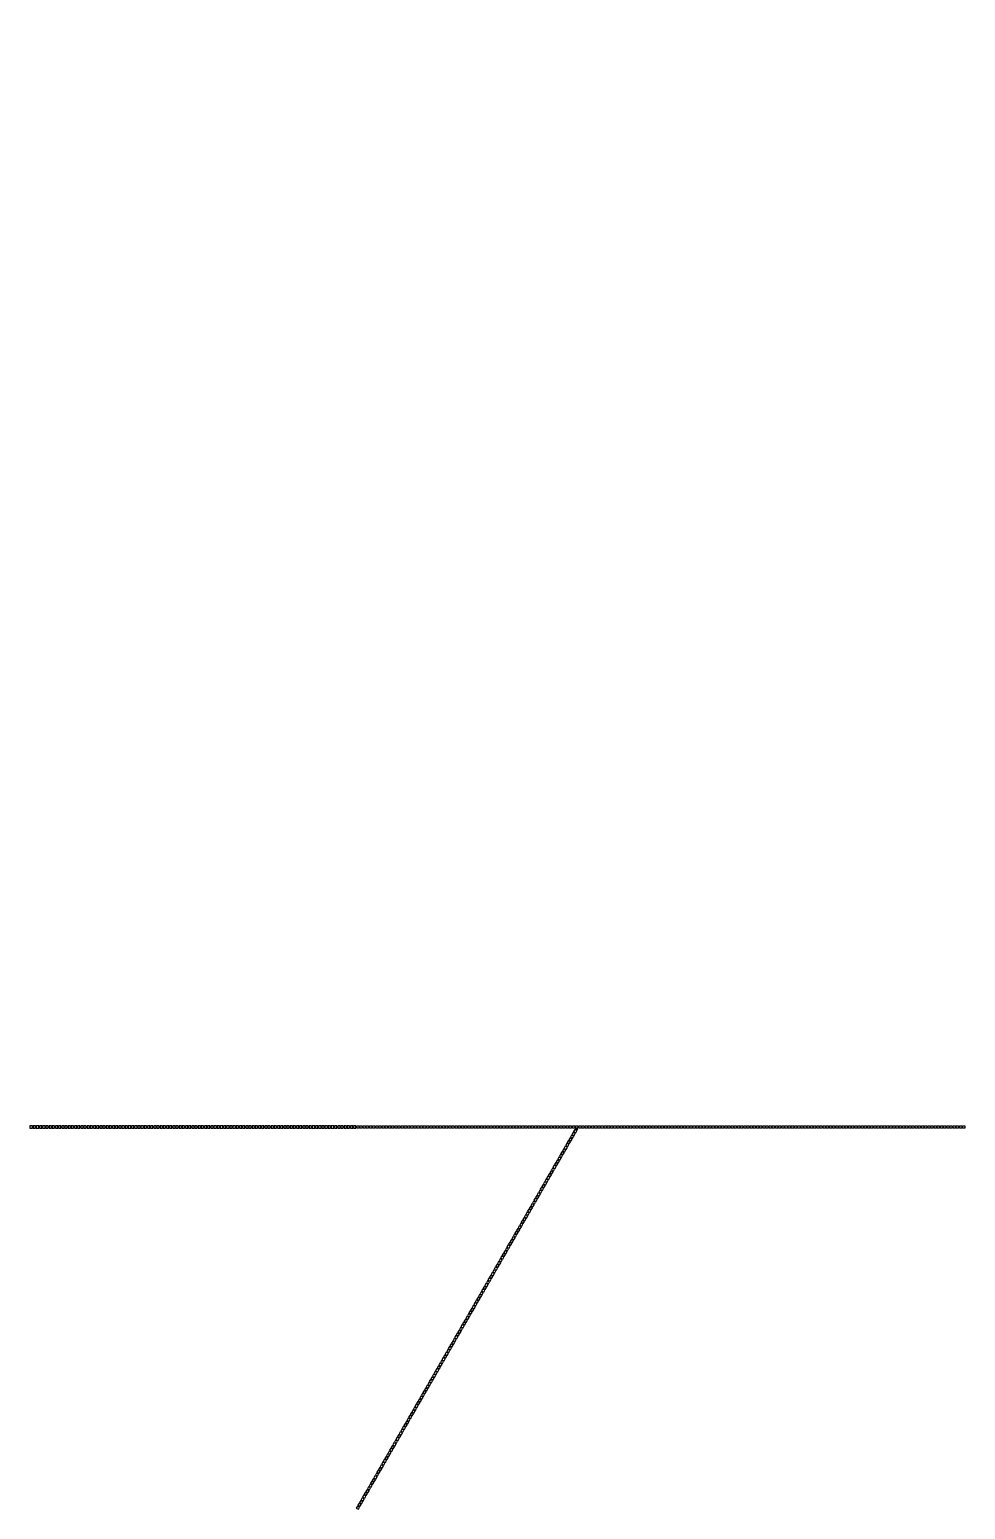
# Model space of a CAD drawing. Header units: inches. Extents: x 0 to 114300, y 0 to 114300.
# Drawn here: x 80176 to 81356, y 39666 to 41532 of the extents above; entities that cross this region are included whole.
import ezdxf

# ---------------------------------------------------------------- set-up
doc = ezdxf.new("R2010")
doc.units = ezdxf.units.IN
doc.header["$MEASUREMENT"] = 0

msp = doc.modelspace()

# ---------------------------------------------------------------- hatches: boundary and pattern name
h = msp.add_hatch()
h.set_pattern_fill('ANSI31', color=256, scale=100)
h.set_pattern_definition([(45, (-3636.992, -6350), (-8.8388348, 8.8388348), [])])
h.paths.add_polyline_path([(114300, 0), (0, 0), (0, 114300), (114300, 114300)])
edge = h.paths.add_edge_path(flags=16)
edge.add_arc((57150, 57150), 50800, 288.35844, 529.79531, ccw=False)
edge.add_line((73150, 8935.5), (41150, 8935.5))
edge.add_arc((57150, 57150), 50800, 190.20469, 251.64156, ccw=False)
edge.add_arc((57150, 57150), 50800, 169.79531, 190.20469, ccw=False)

# ---------------------------------------------------------------- linework, layer by layer
for p, q in [((80864.4, 40145.5), (80867, 40144)), ((80864.4, 40145.5), (80867.8, 40145.5)), ((80867, 40144), (80867.8, 40145.5))]:
    msp.add_line(p, q)
for points in [[(80179.9, 40146.5), (80179.9, 40149.5), (80176.9, 40149.5), (80176.9, 40146.5)], [(80183.9, 40146.5), (80183.9, 40149.5), (80180.9, 40149.5), (80180.9, 40146.5)], [(80187.9, 40146.5), (80187.9, 40149.5), (80184.9, 40149.5), (80184.9, 40146.5)], [(80191.9, 40146.5), (80191.9, 40149.5), (80188.9, 40149.5), (80188.9, 40146.5)], [(80195.9, 40146.5), (80195.9, 40149.5), (80192.9, 40149.5), (80192.9, 40146.5)], [(80199.9, 40146.5), (80199.9, 40149.5), (80196.9, 40149.5), (80196.9, 40146.5)], [(80203.9, 40146.5), (80203.9, 40149.5), (80200.9, 40149.5), (80200.9, 40146.5)], [(80207.9, 40146.5), (80207.9, 40149.5), (80204.9, 40149.5), (80204.9, 40146.5)], [(80211.9, 40146.5), (80211.9, 40149.5), (80208.9, 40149.5), (80208.9, 40146.5)], [(80215.9, 40146.5), (80215.9, 40149.5), (80212.9, 40149.5), (80212.9, 40146.5)], [(80219.9, 40146.5), (80219.9, 40149.5), (80216.9, 40149.5), (80216.9, 40146.5)], [(80223.9, 40146.5), (80223.9, 40149.5), (80220.9, 40149.5), (80220.9, 40146.5)], [(80227.9, 40146.5), (80227.9, 40149.5), (80224.9, 40149.5), (80224.9, 40146.5)], [(80231.9, 40146.5), (80231.9, 40149.5), (80228.9, 40149.5), (80228.9, 40146.5)], [(80235.9, 40146.5), (80235.9, 40149.5), (80232.9, 40149.5), (80232.9, 40146.5)], [(80239.9, 40146.5), (80239.9, 40149.5), (80236.9, 40149.5), (80236.9, 40146.5)], [(80243.9, 40146.5), (80243.9, 40149.5), (80240.9, 40149.5), (80240.9, 40146.5)], [(80247.9, 40146.5), (80247.9, 40149.5), (80244.9, 40149.5), (80244.9, 40146.5)], [(80251.9, 40146.5), (80251.9, 40149.5), (80248.9, 40149.5), (80248.9, 40146.5)], [(80255.9, 40146.5), (80255.9, 40149.5), (80252.9, 40149.5), (80252.9, 40146.5)], [(80259.9, 40146.5), (80259.9, 40149.5), (80256.9, 40149.5), (80256.9, 40146.5)], [(80263.9, 40146.5), (80263.9, 40149.5), (80260.9, 40149.5), (80260.9, 40146.5)], [(80267.9, 40146.5), (80267.9, 40149.5), (80264.9, 40149.5), (80264.9, 40146.5)], [(80271.9, 40146.5), (80271.9, 40149.5), (80268.9, 40149.5), (80268.9, 40146.5)], [(80275.9, 40146.5), (80275.9, 40149.5), (80272.9, 40149.5), (80272.9, 40146.5)], [(80279.9, 40146.5), (80279.9, 40149.5), (80276.9, 40149.5), (80276.9, 40146.5)], [(80283.9, 40146.5), (80283.9, 40149.5), (80280.9, 40149.5), (80280.9, 40146.5)], [(80287.9, 40146.5), (80287.9, 40149.5), (80284.9, 40149.5), (80284.9, 40146.5)], [(80291.9, 40146.5), (80291.9, 40149.5), (80288.9, 40149.5), (80288.9, 40146.5)], [(80295.9, 40146.5), (80295.9, 40149.5), (80292.9, 40149.5), (80292.9, 40146.5)], [(80299.9, 40146.5), (80299.9, 40149.5), (80296.9, 40149.5), (80296.9, 40146.5)], [(80303.9, 40146.5), (80303.9, 40149.5), (80300.9, 40149.5), (80300.9, 40146.5)], [(80307.9, 40146.5), (80307.9, 40149.5), (80304.9, 40149.5), (80304.9, 40146.5)], [(80311.9, 40146.5), (80311.9, 40149.5), (80308.9, 40149.5), (80308.9, 40146.5)], [(80315.9, 40146.5), (80315.9, 40149.5), (80312.9, 40149.5), (80312.9, 40146.5)], [(80319.9, 40146.5), (80319.9, 40149.5), (80316.9, 40149.5), (80316.9, 40146.5)], [(80323.9, 40146.5), (80323.9, 40149.5), (80320.9, 40149.5), (80320.9, 40146.5)], [(80327.9, 40146.5), (80327.9, 40149.5), (80324.9, 40149.5), (80324.9, 40146.5)], [(80331.9, 40146.5), (80331.9, 40149.5), (80328.9, 40149.5), (80328.9, 40146.5)], [(80335.9, 40146.5), (80335.9, 40149.5), (80332.9, 40149.5), (80332.9, 40146.5)], [(80339.9, 40146.5), (80339.9, 40149.5), (80336.9, 40149.5), (80336.9, 40146.5)], [(80343.9, 40146.5), (80343.9, 40149.5), (80340.9, 40149.5), (80340.9, 40146.5)], [(80347.9, 40146.5), (80347.9, 40149.5), (80344.9, 40149.5), (80344.9, 40146.5)], [(80351.9, 40146.5), (80351.9, 40149.5), (80348.9, 40149.5), (80348.9, 40146.5)], [(80355.9, 40146.5), (80355.9, 40149.5), (80352.9, 40149.5), (80352.9, 40146.5)], [(80359.9, 40146.5), (80359.9, 40149.5), (80356.9, 40149.5), (80356.9, 40146.5)], [(80363.9, 40146.5), (80363.9, 40149.5), (80360.9, 40149.5), (80360.9, 40146.5)], [(80367.9, 40146.5), (80367.9, 40149.5), (80364.9, 40149.5), (80364.9, 40146.5)], [(80371.9, 40146.5), (80371.9, 40149.5), (80368.9, 40149.5), (80368.9, 40146.5)], [(80375.9, 40146.5), (80375.9, 40149.5), (80372.9, 40149.5), (80372.9, 40146.5)], [(80379.9, 40146.5), (80379.9, 40149.5), (80376.9, 40149.5), (80376.9, 40146.5)], [(80383.9, 40146.5), (80383.9, 40149.5), (80380.9, 40149.5), (80380.9, 40146.5)], [(80387.9, 40146.5), (80387.9, 40149.5), (80384.9, 40149.5), (80384.9, 40146.5)], [(80391.9, 40146.5), (80391.9, 40149.5), (80388.9, 40149.5), (80388.9, 40146.5)], [(80395.9, 40146.5), (80395.9, 40149.5), (80392.9, 40149.5), (80392.9, 40146.5)], [(80399.9, 40146.5), (80399.9, 40149.5), (80396.9, 40149.5), (80396.9, 40146.5)], [(80403.9, 40146.5), (80403.9, 40149.5), (80400.9, 40149.5), (80400.9, 40146.5)], [(80407.9, 40146.5), (80407.9, 40149.5), (80404.9, 40149.5), (80404.9, 40146.5)], [(80411.9, 40146.5), (80411.9, 40149.5), (80408.9, 40149.5), (80408.9, 40146.5)], [(80415.9, 40146.5), (80415.9, 40149.5), (80412.9, 40149.5), (80412.9, 40146.5)], [(80419.9, 40146.5), (80419.9, 40149.5), (80416.9, 40149.5), (80416.9, 40146.5)], [(80423.9, 40146.5), (80423.9, 40149.5), (80420.9, 40149.5), (80420.9, 40146.5)], [(80427.9, 40146.5), (80427.9, 40149.5), (80424.9, 40149.5), (80424.9, 40146.5)], [(80431.9, 40146.5), (80431.9, 40149.5), (80428.9, 40149.5), (80428.9, 40146.5)], [(80435.9, 40146.5), (80435.9, 40149.5), (80432.9, 40149.5), (80432.9, 40146.5)], [(80439.9, 40146.5), (80439.9, 40149.5), (80436.9, 40149.5), (80436.9, 40146.5)], [(80443.9, 40146.5), (80443.9, 40149.5), (80440.9, 40149.5), (80440.9, 40146.5)], [(80447.9, 40146.5), (80447.9, 40149.5), (80444.9, 40149.5), (80444.9, 40146.5)], [(80451.9, 40146.5), (80451.9, 40149.5), (80448.9, 40149.5), (80448.9, 40146.5)], [(80455.9, 40146.5), (80455.9, 40149.5), (80452.9, 40149.5), (80452.9, 40146.5)], [(80459.9, 40146.5), (80459.9, 40149.5), (80456.9, 40149.5), (80456.9, 40146.5)], [(80463.9, 40146.5), (80463.9, 40149.5), (80460.9, 40149.5), (80460.9, 40146.5)], [(80467.9, 40146.5), (80467.9, 40149.5), (80464.9, 40149.5), (80464.9, 40146.5)], [(80471.9, 40146.5), (80471.9, 40149.5), (80468.9, 40149.5), (80468.9, 40146.5)], [(80475.9, 40146.5), (80475.9, 40149.5), (80472.9, 40149.5), (80472.9, 40146.5)], [(80479.9, 40146.5), (80479.9, 40149.5), (80476.9, 40149.5), (80476.9, 40146.5)], [(80483.9, 40146.5), (80483.9, 40149.5), (80480.9, 40149.5), (80480.9, 40146.5)], [(80487.9, 40146.5), (80487.9, 40149.5), (80484.9, 40149.5), (80484.9, 40146.5)], [(80491.9, 40146.5), (80491.9, 40149.5), (80488.9, 40149.5), (80488.9, 40146.5)], [(80495.9, 40146.5), (80495.9, 40149.5), (80492.9, 40149.5), (80492.9, 40146.5)], [(80499.9, 40146.5), (80499.9, 40149.5), (80496.9, 40149.5), (80496.9, 40146.5)], [(80503.9, 40146.5), (80503.9, 40149.5), (80500.9, 40149.5), (80500.9, 40146.5)], [(80507.9, 40146.5), (80507.9, 40149.5), (80504.9, 40149.5), (80504.9, 40146.5)], [(80511.9, 40146.5), (80511.9, 40149.5), (80508.9, 40149.5), (80508.9, 40146.5)], [(80515.9, 40146.5), (80515.9, 40149.5), (80512.9, 40149.5), (80512.9, 40146.5)], [(80519.9, 40146.5), (80519.9, 40149.5), (80516.9, 40149.5), (80516.9, 40146.5)], [(80523.9, 40146.5), (80523.9, 40149.5), (80520.9, 40149.5), (80520.9, 40146.5)], [(80527.9, 40146.5), (80527.9, 40149.5), (80524.9, 40149.5), (80524.9, 40146.5)], [(80531.9, 40146.5), (80531.9, 40149.5), (80528.9, 40149.5), (80528.9, 40146.5)], [(80535.9, 40146.5), (80535.9, 40149.5), (80532.9, 40149.5), (80532.9, 40146.5)], [(80539.9, 40146.5), (80539.9, 40149.5), (80536.9, 40149.5), (80536.9, 40146.5)], [(80543.9, 40146.5), (80543.9, 40149.5), (80540.9, 40149.5), (80540.9, 40146.5)], [(80547.9, 40146.5), (80547.9, 40149.5), (80544.9, 40149.5), (80544.9, 40146.5)], [(80551.9, 40146.5), (80551.9, 40149.5), (80548.9, 40149.5), (80548.9, 40146.5)], [(80555.9, 40146.5), (80555.9, 40149.5), (80552.9, 40149.5), (80552.9, 40146.5)], [(80559.9, 40146.5), (80559.9, 40149.5), (80556.9, 40149.5), (80556.9, 40146.5)], [(80563.9, 40146.5), (80563.9, 40149.5), (80560.9, 40149.5), (80560.9, 40146.5)], [(80567.9, 40146.5), (80567.9, 40149.5), (80564.9, 40149.5), (80564.9, 40146.5)], [(80571.9, 40146.5), (80571.9, 40149.5), (80568.9, 40149.5), (80568.9, 40146.5)], [(80575.9, 40146.5), (80575.9, 40149.5), (80572.9, 40149.5), (80572.9, 40146.5)], [(80579.9, 40146.5), (80579.9, 40149.5), (80576.9, 40149.5), (80576.9, 40146.5)], [(80583.9, 40146.5), (80583.9, 40149.5), (80580.9, 40149.5), (80580.9, 40146.5)], [(80587.9, 40146.5), (80587.9, 40149.5), (80584.9, 40149.5), (80584.9, 40146.5)], [(80588.9, 40146.5), (80588.9, 40149.5), (80591.9, 40149.5), (80591.9, 40146.5)], [(80592.9, 40146.5), (80592.9, 40149.5), (80595.9, 40149.5), (80595.9, 40146.5)], [(80596.9, 40146.5), (80596.9, 40149.5), (80599.9, 40149.5), (80599.9, 40146.5)], [(80600.9, 40146.5), (80600.9, 40149.5), (80603.9, 40149.5), (80603.9, 40146.5)], [(80604.9, 40146.5), (80604.9, 40149.5), (80607.9, 40149.5), (80607.9, 40146.5)], [(80608.9, 40146.5), (80608.9, 40149.5), (80611.9, 40149.5), (80611.9, 40146.5)], [(80612.9, 40146.5), (80612.9, 40149.5), (80615.9, 40149.5), (80615.9, 40146.5)], [(80616.9, 40146.5), (80616.9, 40149.5), (80619.9, 40149.5), (80619.9, 40146.5)], [(80620.9, 40146.5), (80620.9, 40149.5), (80623.9, 40149.5), (80623.9, 40146.5)], [(80624.9, 40146.5), (80624.9, 40149.5), (80627.9, 40149.5), (80627.9, 40146.5)], [(80628.9, 40146.5), (80628.9, 40149.5), (80631.9, 40149.5), (80631.9, 40146.5)], [(80632.9, 40146.5), (80632.9, 40149.5), (80635.9, 40149.5), (80635.9, 40146.5)], [(80636.9, 40146.5), (80636.9, 40149.5), (80639.9, 40149.5), (80639.9, 40146.5)], [(80640.9, 40146.5), (80640.9, 40149.5), (80643.9, 40149.5), (80643.9, 40146.5)], [(80644.9, 40146.5), (80644.9, 40149.5), (80647.9, 40149.5), (80647.9, 40146.5)], [(80648.9, 40146.5), (80648.9, 40149.5), (80651.9, 40149.5), (80651.9, 40146.5)], [(80652.9, 40146.5), (80652.9, 40149.5), (80655.9, 40149.5), (80655.9, 40146.5)], [(80656.9, 40146.5), (80656.9, 40149.5), (80659.9, 40149.5), (80659.9, 40146.5)], [(80660.9, 40146.5), (80660.9, 40149.5), (80663.9, 40149.5), (80663.9, 40146.5)], [(80664.9, 40146.5), (80664.9, 40149.5), (80667.9, 40149.5), (80667.9, 40146.5)], [(80668.9, 40146.5), (80668.9, 40149.5), (80671.9, 40149.5), (80671.9, 40146.5)], [(80672.9, 40146.5), (80672.9, 40149.5), (80675.9, 40149.5), (80675.9, 40146.5)], [(80676.9, 40146.5), (80676.9, 40149.5), (80679.9, 40149.5), (80679.9, 40146.5)], [(80680.9, 40146.5), (80680.9, 40149.5), (80683.9, 40149.5), (80683.9, 40146.5)], [(80684.9, 40146.5), (80684.9, 40149.5), (80687.9, 40149.5), (80687.9, 40146.5)], [(80688.9, 40146.5), (80688.9, 40149.5), (80691.9, 40149.5), (80691.9, 40146.5)], [(80692.9, 40146.5), (80692.9, 40149.5), (80695.9, 40149.5), (80695.9, 40146.5)], [(80696.9, 40146.5), (80696.9, 40149.5), (80699.9, 40149.5), (80699.9, 40146.5)], [(80700.9, 40146.5), (80700.9, 40149.5), (80703.9, 40149.5), (80703.9, 40146.5)], [(80704.9, 40146.5), (80704.9, 40149.5), (80707.9, 40149.5), (80707.9, 40146.5)], [(80708.9, 40146.5), (80708.9, 40149.5), (80711.9, 40149.5), (80711.9, 40146.5)], [(80712.9, 40146.5), (80712.9, 40149.5), (80715.9, 40149.5), (80715.9, 40146.5)], [(80716.9, 40146.5), (80716.9, 40149.5), (80719.9, 40149.5), (80719.9, 40146.5)], [(80720.9, 40146.5), (80720.9, 40149.5), (80723.9, 40149.5), (80723.9, 40146.5)], [(80724.9, 40146.5), (80724.9, 40149.5), (80727.9, 40149.5), (80727.9, 40146.5)], [(80728.9, 40146.5), (80728.9, 40149.5), (80731.9, 40149.5), (80731.9, 40146.5)], [(80732.9, 40146.5), (80732.9, 40149.5), (80735.9, 40149.5), (80735.9, 40146.5)], [(80736.9, 40146.5), (80736.9, 40149.5), (80739.9, 40149.5), (80739.9, 40146.5)], [(80740.9, 40146.5), (80740.9, 40149.5), (80743.9, 40149.5), (80743.9, 40146.5)], [(80744.9, 40146.5), (80744.9, 40149.5), (80747.9, 40149.5), (80747.9, 40146.5)], [(80748.9, 40146.5), (80748.9, 40149.5), (80751.9, 40149.5), (80751.9, 40146.5)], [(80752.9, 40146.5), (80752.9, 40149.5), (80755.9, 40149.5), (80755.9, 40146.5)], [(80756.9, 40146.5), (80756.9, 40149.5), (80759.9, 40149.5), (80759.9, 40146.5)], [(80760.9, 40146.5), (80760.9, 40149.5), (80763.9, 40149.5), (80763.9, 40146.5)], [(80764.9, 40146.5), (80764.9, 40149.5), (80767.9, 40149.5), (80767.9, 40146.5)], [(80768.9, 40146.5), (80768.9, 40149.5), (80771.9, 40149.5), (80771.9, 40146.5)], [(80772.9, 40146.5), (80772.9, 40149.5), (80775.9, 40149.5), (80775.9, 40146.5)], [(80776.9, 40146.5), (80776.9, 40149.5), (80779.9, 40149.5), (80779.9, 40146.5)], [(80780.9, 40146.5), (80780.9, 40149.5), (80783.9, 40149.5), (80783.9, 40146.5)], [(80784.9, 40146.5), (80784.9, 40149.5), (80787.9, 40149.5), (80787.9, 40146.5)], [(80788.9, 40146.5), (80788.9, 40149.5), (80791.9, 40149.5), (80791.9, 40146.5)], [(80792.9, 40146.5), (80792.9, 40149.5), (80795.9, 40149.5), (80795.9, 40146.5)], [(80796.9, 40146.5), (80796.9, 40149.5), (80799.9, 40149.5), (80799.9, 40146.5)], [(80800.9, 40146.5), (80800.9, 40149.5), (80803.9, 40149.5), (80803.9, 40146.5)], [(80804.9, 40146.5), (80804.9, 40149.5), (80807.9, 40149.5), (80807.9, 40146.5)], [(80808.9, 40146.5), (80808.9, 40149.5), (80811.9, 40149.5), (80811.9, 40146.5)], [(80812.9, 40146.5), (80812.9, 40149.5), (80815.9, 40149.5), (80815.9, 40146.5)], [(80816.9, 40146.5), (80816.9, 40149.5), (80819.9, 40149.5), (80819.9, 40146.5)], [(80820.9, 40146.5), (80820.9, 40149.5), (80823.9, 40149.5), (80823.9, 40146.5)], [(80824.9, 40146.5), (80824.9, 40149.5), (80827.9, 40149.5), (80827.9, 40146.5)], [(80828.9, 40146.5), (80828.9, 40149.5), (80831.9, 40149.5), (80831.9, 40146.5)], [(80832.9, 40146.5), (80832.9, 40149.5), (80835.9, 40149.5), (80835.9, 40146.5)], [(80836.9, 40146.5), (80836.9, 40149.5), (80839.9, 40149.5), (80839.9, 40146.5)], [(80840.9, 40146.5), (80840.9, 40149.5), (80843.9, 40149.5), (80843.9, 40146.5)], [(80844.9, 40146.5), (80844.9, 40149.5), (80847.9, 40149.5), (80847.9, 40146.5)], [(80848.9, 40146.5), (80848.9, 40149.5), (80851.9, 40149.5), (80851.9, 40146.5)], [(80852.9, 40146.5), (80852.9, 40149.5), (80855.9, 40149.5), (80855.9, 40146.5)], [(80856.4, 40131.6), (80859, 40130.1), (80860.5, 40132.7), (80857.9, 40134.2)], [(80856.9, 40146.5), (80856.9, 40149.5), (80859.9, 40149.5), (80859.9, 40146.5)], [(80858.4, 40135.1), (80861, 40133.6), (80862.5, 40136.2), (80859.9, 40137.7)], [(80860.4, 40138.6), (80863, 40137.1), (80864.5, 40139.7), (80861.9, 40141.2)], [(80860.9, 40146.5), (80860.9, 40149.5), (80863.9, 40149.5), (80863.9, 40146.5)], [(80862.4, 40142), (80865, 40140.5), (80866.5, 40143.1), (80863.9, 40144.6)], [(80864.9, 40146.5), (80864.9, 40149.5), (80867.9, 40149.5), (80867.9, 40146.5)], [(80868.9, 40146.5), (80868.9, 40149.5), (80871.9, 40149.5), (80871.9, 40146.5)], [(80872.9, 40146.5), (80872.9, 40149.5), (80875.9, 40149.5), (80875.9, 40146.5)], [(80876.9, 40146.5), (80876.9, 40149.5), (80879.9, 40149.5), (80879.9, 40146.5)], [(80880.9, 40146.5), (80880.9, 40149.5), (80883.9, 40149.5), (80883.9, 40146.5)], [(80884.9, 40146.5), (80884.9, 40149.5), (80887.9, 40149.5), (80887.9, 40146.5)], [(80888.9, 40146.5), (80888.9, 40149.5), (80891.9, 40149.5), (80891.9, 40146.5)], [(80892.9, 40146.5), (80892.9, 40149.5), (80895.9, 40149.5), (80895.9, 40146.5)], [(80896.9, 40146.5), (80896.9, 40149.5), (80899.9, 40149.5), (80899.9, 40146.5)], [(80900.9, 40146.5), (80900.9, 40149.5), (80903.9, 40149.5), (80903.9, 40146.5)], [(80904.9, 40146.5), (80904.9, 40149.5), (80907.9, 40149.5), (80907.9, 40146.5)], [(80908.9, 40146.5), (80908.9, 40149.5), (80911.9, 40149.5), (80911.9, 40146.5)], [(80912.9, 40146.5), (80912.9, 40149.5), (80915.9, 40149.5), (80915.9, 40146.5)], [(80916.9, 40146.5), (80916.9, 40149.5), (80919.9, 40149.5), (80919.9, 40146.5)], [(80920.9, 40146.5), (80920.9, 40149.5), (80923.9, 40149.5), (80923.9, 40146.5)], [(80924.9, 40146.5), (80924.9, 40149.5), (80927.9, 40149.5), (80927.9, 40146.5)], [(80928.9, 40146.5), (80928.9, 40149.5), (80931.9, 40149.5), (80931.9, 40146.5)], [(80932.9, 40146.5), (80932.9, 40149.5), (80935.9, 40149.5), (80935.9, 40146.5)], [(80936.9, 40146.5), (80936.9, 40149.5), (80939.9, 40149.5), (80939.9, 40146.5)], [(80940.9, 40146.5), (80940.9, 40149.5), (80943.9, 40149.5), (80943.9, 40146.5)], [(80944.9, 40146.5), (80944.9, 40149.5), (80947.9, 40149.5), (80947.9, 40146.5)], [(80948.9, 40146.5), (80948.9, 40149.5), (80951.9, 40149.5), (80951.9, 40146.5)], [(80952.9, 40146.5), (80952.9, 40149.5), (80955.9, 40149.5), (80955.9, 40146.5)], [(80956.9, 40146.5), (80956.9, 40149.5), (80959.9, 40149.5), (80959.9, 40146.5)], [(80960.9, 40146.5), (80960.9, 40149.5), (80963.9, 40149.5), (80963.9, 40146.5)], [(80964.9, 40146.5), (80964.9, 40149.5), (80967.9, 40149.5), (80967.9, 40146.5)], [(80968.9, 40146.5), (80968.9, 40149.5), (80971.9, 40149.5), (80971.9, 40146.5)], [(80972.9, 40146.5), (80972.9, 40149.5), (80975.9, 40149.5), (80975.9, 40146.5)], [(80976.9, 40146.5), (80976.9, 40149.5), (80979.9, 40149.5), (80979.9, 40146.5)], [(80980.9, 40146.5), (80980.9, 40149.5), (80983.9, 40149.5), (80983.9, 40146.5)], [(80984.9, 40146.5), (80984.9, 40149.5), (80987.9, 40149.5), (80987.9, 40146.5)], [(80988.9, 40146.5), (80988.9, 40149.5), (80991.9, 40149.5), (80991.9, 40146.5)], [(80992.9, 40146.5), (80992.9, 40149.5), (80995.9, 40149.5), (80995.9, 40146.5)], [(80996.9, 40146.5), (80996.9, 40149.5), (80999.9, 40149.5), (80999.9, 40146.5)], [(81000.9, 40146.5), (81000.9, 40149.5), (81003.9, 40149.5), (81003.9, 40146.5)], [(81004.9, 40146.5), (81004.9, 40149.5), (81007.9, 40149.5), (81007.9, 40146.5)], [(81008.9, 40146.5), (81008.9, 40149.5), (81011.9, 40149.5), (81011.9, 40146.5)], [(81012.9, 40146.5), (81012.9, 40149.5), (81015.9, 40149.5), (81015.9, 40146.5)], [(81016.9, 40146.5), (81016.9, 40149.5), (81019.9, 40149.5), (81019.9, 40146.5)], [(81020.9, 40146.5), (81020.9, 40149.5), (81023.9, 40149.5), (81023.9, 40146.5)], [(81024.9, 40146.5), (81024.9, 40149.5), (81027.9, 40149.5), (81027.9, 40146.5)], [(81028.9, 40146.5), (81028.9, 40149.5), (81031.9, 40149.5), (81031.9, 40146.5)], [(81032.9, 40146.5), (81032.9, 40149.5), (81035.9, 40149.5), (81035.9, 40146.5)], [(81036.9, 40146.5), (81036.9, 40149.5), (81039.9, 40149.5), (81039.9, 40146.5)], [(81040.9, 40146.5), (81040.9, 40149.5), (81043.9, 40149.5), (81043.9, 40146.5)], [(81044.9, 40146.5), (81044.9, 40149.5), (81047.9, 40149.5), (81047.9, 40146.5)], [(81048.9, 40146.5), (81048.9, 40149.5), (81051.9, 40149.5), (81051.9, 40146.5)], [(81052.9, 40146.5), (81052.9, 40149.5), (81055.9, 40149.5), (81055.9, 40146.5)], [(81056.9, 40146.5), (81056.9, 40149.5), (81059.9, 40149.5), (81059.9, 40146.5)], [(81060.9, 40146.5), (81060.9, 40149.5), (81063.9, 40149.5), (81063.9, 40146.5)], [(81064.9, 40146.5), (81064.9, 40149.5), (81067.9, 40149.5), (81067.9, 40146.5)], [(81068.9, 40146.5), (81068.9, 40149.5), (81071.9, 40149.5), (81071.9, 40146.5)], [(81072.9, 40146.5), (81072.9, 40149.5), (81075.9, 40149.5), (81075.9, 40146.5)], [(81076.9, 40146.5), (81076.9, 40149.5), (81079.9, 40149.5), (81079.9, 40146.5)], [(81080.9, 40146.5), (81080.9, 40149.5), (81083.9, 40149.5), (81083.9, 40146.5)], [(81084.9, 40146.5), (81084.9, 40149.5), (81087.9, 40149.5), (81087.9, 40146.5)], [(81088.9, 40146.5), (81088.9, 40149.5), (81091.9, 40149.5), (81091.9, 40146.5)], [(81092.9, 40146.5), (81092.9, 40149.5), (81095.9, 40149.5), (81095.9, 40146.5)], [(81096.9, 40146.5), (81096.9, 40149.5), (81099.9, 40149.5), (81099.9, 40146.5)], [(81100.9, 40146.5), (81100.9, 40149.5), (81103.9, 40149.5), (81103.9, 40146.5)], [(81104.9, 40146.5), (81104.9, 40149.5), (81107.9, 40149.5), (81107.9, 40146.5)], [(81108.9, 40146.5), (81108.9, 40149.5), (81111.9, 40149.5), (81111.9, 40146.5)], [(81112.9, 40146.5), (81112.9, 40149.5), (81115.9, 40149.5), (81115.9, 40146.5)], [(81116.9, 40146.5), (81116.9, 40149.5), (81119.9, 40149.5), (81119.9, 40146.5)], [(81120.9, 40146.5), (81120.9, 40149.5), (81123.9, 40149.5), (81123.9, 40146.5)], [(81124.9, 40146.5), (81124.9, 40149.5), (81127.9, 40149.5), (81127.9, 40146.5)], [(81128.9, 40146.5), (81128.9, 40149.5), (81131.9, 40149.5), (81131.9, 40146.5)], [(81132.9, 40146.5), (81132.9, 40149.5), (81135.9, 40149.5), (81135.9, 40146.5)], [(81136.9, 40146.5), (81136.9, 40149.5), (81139.9, 40149.5), (81139.9, 40146.5)], [(81140.9, 40146.5), (81140.9, 40149.5), (81143.9, 40149.5), (81143.9, 40146.5)], [(81144.9, 40146.5), (81144.9, 40149.5), (81147.9, 40149.5), (81147.9, 40146.5)], [(81148.9, 40146.5), (81148.9, 40149.5), (81151.9, 40149.5), (81151.9, 40146.5)], [(81152.9, 40146.5), (81152.9, 40149.5), (81155.9, 40149.5), (81155.9, 40146.5)], [(81156.9, 40146.5), (81156.9, 40149.5), (81159.9, 40149.5), (81159.9, 40146.5)], [(81160.9, 40146.5), (81160.9, 40149.5), (81163.9, 40149.5), (81163.9, 40146.5)], [(81164.9, 40146.5), (81164.9, 40149.5), (81167.9, 40149.5), (81167.9, 40146.5)], [(81168.9, 40146.5), (81168.9, 40149.5), (81171.9, 40149.5), (81171.9, 40146.5)], [(81172.9, 40146.5), (81172.9, 40149.5), (81175.9, 40149.5), (81175.9, 40146.5)], [(81176.9, 40146.5), (81176.9, 40149.5), (81179.9, 40149.5), (81179.9, 40146.5)], [(81180.9, 40146.5), (81180.9, 40149.5), (81183.9, 40149.5), (81183.9, 40146.5)], [(81184.9, 40146.5), (81184.9, 40149.5), (81187.9, 40149.5), (81187.9, 40146.5)], [(81188.9, 40146.5), (81188.9, 40149.5), (81191.9, 40149.5), (81191.9, 40146.5)], [(81192.9, 40146.5), (81192.9, 40149.5), (81195.9, 40149.5), (81195.9, 40146.5)], [(81196.9, 40146.5), (81196.9, 40149.5), (81199.9, 40149.5), (81199.9, 40146.5)], [(81200.9, 40146.5), (81200.9, 40149.5), (81203.9, 40149.5), (81203.9, 40146.5)], [(81204.9, 40146.5), (81204.9, 40149.5), (81207.9, 40149.5), (81207.9, 40146.5)], [(81208.9, 40146.5), (81208.9, 40149.5), (81211.9, 40149.5), (81211.9, 40146.5)], [(81212.9, 40146.5), (81212.9, 40149.5), (81215.9, 40149.5), (81215.9, 40146.5)], [(81216.9, 40146.5), (81216.9, 40149.5), (81219.9, 40149.5), (81219.9, 40146.5)], [(81220.9, 40146.5), (81220.9, 40149.5), (81223.9, 40149.5), (81223.9, 40146.5)], [(81224.9, 40146.5), (81224.9, 40149.5), (81227.9, 40149.5), (81227.9, 40146.5)], [(81228.9, 40146.5), (81228.9, 40149.5), (81231.9, 40149.5), (81231.9, 40146.5)], [(81232.9, 40146.5), (81232.9, 40149.5), (81235.9, 40149.5), (81235.9, 40146.5)], [(81236.9, 40146.5), (81236.9, 40149.5), (81239.9, 40149.5), (81239.9, 40146.5)], [(81240.9, 40146.5), (81240.9, 40149.5), (81243.9, 40149.5), (81243.9, 40146.5)], [(81244.9, 40146.5), (81244.9, 40149.5), (81247.9, 40149.5), (81247.9, 40146.5)], [(81248.9, 40146.5), (81248.9, 40149.5), (81251.9, 40149.5), (81251.9, 40146.5)], [(81252.9, 40146.5), (81252.9, 40149.5), (81255.9, 40149.5), (81255.9, 40146.5)], [(81256.9, 40146.5), (81256.9, 40149.5), (81259.9, 40149.5), (81259.9, 40146.5)], [(81260.9, 40146.5), (81260.9, 40149.5), (81263.9, 40149.5), (81263.9, 40146.5)], [(81264.9, 40146.5), (81264.9, 40149.5), (81267.9, 40149.5), (81267.9, 40146.5)], [(81268.9, 40146.5), (81268.9, 40149.5), (81271.9, 40149.5), (81271.9, 40146.5)], [(81272.9, 40146.5), (81272.9, 40149.5), (81275.9, 40149.5), (81275.9, 40146.5)], [(81276.9, 40146.5), (81276.9, 40149.5), (81279.9, 40149.5), (81279.9, 40146.5)], [(81280.9, 40146.5), (81280.9, 40149.5), (81283.9, 40149.5), (81283.9, 40146.5)], [(81284.9, 40146.5), (81284.9, 40149.5), (81287.9, 40149.5), (81287.9, 40146.5)], [(81288.9, 40146.5), (81288.9, 40149.5), (81291.9, 40149.5), (81291.9, 40146.5)], [(81292.9, 40146.5), (81292.9, 40149.5), (81295.9, 40149.5), (81295.9, 40146.5)], [(81296.9, 40146.5), (81296.9, 40149.5), (81299.9, 40149.5), (81299.9, 40146.5)], [(81300.9, 40146.5), (81300.9, 40149.5), (81303.9, 40149.5), (81303.9, 40146.5)], [(81304.9, 40146.5), (81304.9, 40149.5), (81307.9, 40149.5), (81307.9, 40146.5)], [(81308.9, 40146.5), (81308.9, 40149.5), (81311.9, 40149.5), (81311.9, 40146.5)], [(81312.9, 40146.5), (81312.9, 40149.5), (81315.9, 40149.5), (81315.9, 40146.5)], [(81316.9, 40146.5), (81316.9, 40149.5), (81319.9, 40149.5), (81319.9, 40146.5)], [(81320.9, 40146.5), (81320.9, 40149.5), (81323.9, 40149.5), (81323.9, 40146.5)], [(81324.9, 40146.5), (81324.9, 40149.5), (81327.9, 40149.5), (81327.9, 40146.5)], [(81328.9, 40146.5), (81328.9, 40149.5), (81331.9, 40149.5), (81331.9, 40146.5)], [(81332.9, 40146.5), (81332.9, 40149.5), (81335.9, 40149.5), (81335.9, 40146.5)], [(81336.9, 40146.5), (81336.9, 40149.5), (81339.9, 40149.5), (81339.9, 40146.5)], [(81340.9, 40146.5), (81340.9, 40149.5), (81343.9, 40149.5), (81343.9, 40146.5)], [(81344.9, 40146.5), (81344.9, 40149.5), (81347.9, 40149.5), (81347.9, 40146.5)], [(81348.9, 40146.5), (81348.9, 40149.5), (81351.9, 40149.5), (81351.9, 40146.5)], [(81352.9, 40146.5), (81352.9, 40149.5), (81355.9, 40149.5), (81355.9, 40146.5)], [(80846.4, 40114.3), (80849, 40112.8), (80850.5, 40115.4), (80847.9, 40116.9)], [(80848.4, 40117.8), (80851, 40116.3), (80852.5, 40118.9), (80849.9, 40120.4)], [(80850.4, 40121.2), (80853, 40119.7), (80854.5, 40122.3), (80851.9, 40123.8)], [(80852.4, 40124.7), (80855, 40123.2), (80856.5, 40125.8), (80853.9, 40127.3)], [(80854.4, 40128.2), (80857, 40126.7), (80858.5, 40129.3), (80855.9, 40130.8)], [(80834.4, 40093.5), (80837, 40092), (80838.5, 40094.6), (80835.9, 40096.1)], [(80836.4, 40097), (80839, 40095.5), (80840.5, 40098.1), (80837.9, 40099.6)], [(80838.4, 40100.4), (80841, 40098.9), (80842.5, 40101.5), (80839.9, 40103)], [(80840.4, 40103.9), (80843, 40102.4), (80844.5, 40105), (80841.9, 40106.5)], [(80842.4, 40107.4), (80845, 40105.9), (80846.5, 40108.5), (80843.9, 40110)], [(80844.4, 40110.8), (80847, 40109.3), (80848.5, 40111.9), (80845.9, 40113.4)], [(80824.4, 40076.2), (80827, 40074.7), (80828.5, 40077.3), (80825.9, 40078.8)], [(80826.4, 40079.7), (80829, 40078.2), (80830.5, 40080.8), (80827.9, 40082.3)], [(80828.4, 40083.1), (80831, 40081.6), (80832.5, 40084.2), (80829.9, 40085.7)], [(80830.4, 40086.6), (80833, 40085.1), (80834.5, 40087.7), (80831.9, 40089.2)], [(80832.4, 40090.1), (80835, 40088.6), (80836.5, 40091.2), (80833.9, 40092.7)], [(80814.4, 40058.9), (80817, 40057.4), (80818.5, 40060), (80815.9, 40061.5)], [(80816.4, 40062.3), (80819, 40060.8), (80820.5, 40063.4), (80817.9, 40064.9)], [(80818.4, 40065.8), (80821, 40064.3), (80822.5, 40066.9), (80819.9, 40068.4)], [(80820.4, 40069.3), (80823, 40067.8), (80824.5, 40070.4), (80821.9, 40071.9)], [(80822.4, 40072.7), (80825, 40071.2), (80826.5, 40073.8), (80823.9, 40075.3)], [(80802.4, 40038.1), (80805, 40036.6), (80806.5, 40039.2), (80803.9, 40040.7)], [(80804.4, 40041.6), (80807, 40040.1), (80808.5, 40042.7), (80805.9, 40044.2)], [(80806.4, 40045), (80809, 40043.5), (80810.5, 40046.1), (80807.9, 40047.6)], [(80808.4, 40048.5), (80811, 40047), (80812.5, 40049.6), (80809.9, 40051.1)], [(80810.4, 40052), (80813, 40050.5), (80814.5, 40053), (80811.9, 40054.5)], [(80812.4, 40055.4), (80815, 40053.9), (80816.5, 40056.5), (80813.9, 40058)], [(80792.4, 40020.8), (80795, 40019.3), (80796.5, 40021.9), (80793.9, 40023.4)], [(80794.4, 40024.2), (80797, 40022.7), (80798.5, 40025.3), (80795.9, 40026.8)], [(80796.4, 40027.7), (80799, 40026.2), (80800.5, 40028.8), (80797.9, 40030.3)], [(80798.4, 40031.2), (80801, 40029.7), (80802.5, 40032.3), (80799.9, 40033.8)], [(80800.4, 40034.6), (80803, 40033.1), (80804.5, 40035.7), (80801.9, 40037.2)], [(80782.4, 40003.5), (80785, 40002), (80786.5, 40004.6), (80783.9, 40006.1)], [(80784.4, 40006.9), (80787, 40005.4), (80788.5, 40008), (80785.9, 40009.5)], [(80786.4, 40010.4), (80789, 40008.9), (80790.5, 40011.5), (80787.9, 40013)], [(80788.4, 40013.8), (80791, 40012.3), (80792.5, 40014.9), (80789.9, 40016.4)], [(80790.4, 40017.3), (80793, 40015.8), (80794.5, 40018.4), (80791.9, 40019.9)], [(80770.4, 39982.7), (80773, 39981.2), (80774.5, 39983.8), (80771.9, 39985.3)], [(80772.4, 39986.1), (80775, 39984.6), (80776.5, 39987.2), (80773.9, 39988.7)], [(80774.4, 39989.6), (80777, 39988.1), (80778.5, 39990.7), (80775.9, 39992.2)], [(80776.4, 39993.1), (80779, 39991.6), (80780.5, 39994.2), (80777.9, 39995.7)], [(80778.4, 39996.5), (80781, 39995), (80782.5, 39997.6), (80779.9, 39999.1)], [(80780.4, 40000), (80783, 39998.5), (80784.5, 40001.1), (80781.9, 40002.6)], [(80760.4, 39965.3), (80763, 39963.8), (80764.5, 39966.4), (80761.9, 39967.9)], [(80762.4, 39968.8), (80765, 39967.3), (80766.5, 39969.9), (80763.9, 39971.4)], [(80764.4, 39972.3), (80767, 39970.8), (80768.5, 39973.4), (80765.9, 39974.9)], [(80766.4, 39975.7), (80769, 39974.2), (80770.5, 39976.8), (80767.9, 39978.3)], [(80768.4, 39979.2), (80771, 39977.7), (80772.5, 39980.3), (80769.9, 39981.8)], [(80748.4, 39944.6), (80751, 39943.1), (80752.5, 39945.7), (80749.9, 39947.2)], [(80750.4, 39948), (80753, 39946.5), (80754.5, 39949.1), (80751.9, 39950.6)], [(80752.4, 39951.5), (80755, 39950), (80756.5, 39952.6), (80753.9, 39954.1)], [(80754.4, 39955), (80757, 39953.5), (80758.5, 39956.1), (80755.9, 39957.6)], [(80756.4, 39958.4), (80759, 39956.9), (80760.5, 39959.5), (80757.9, 39961)], [(80758.4, 39961.9), (80761, 39960.4), (80762.5, 39963), (80759.9, 39964.5)], [(80738.4, 39927.2), (80741, 39925.7), (80742.5, 39928.3), (80739.9, 39929.8)], [(80740.4, 39930.7), (80743, 39929.2), (80744.5, 39931.8), (80741.9, 39933.3)], [(80742.4, 39934.2), (80745, 39932.7), (80746.5, 39935.3), (80743.9, 39936.8)], [(80744.4, 39937.6), (80747, 39936.1), (80748.5, 39938.7), (80745.9, 39940.2)], [(80746.4, 39941.1), (80749, 39939.6), (80750.5, 39942.2), (80747.9, 39943.7)], [(80728.4, 39909.9), (80731, 39908.4), (80732.5, 39911), (80729.9, 39912.5)], [(80730.4, 39913.4), (80733, 39911.9), (80734.5, 39914.5), (80731.9, 39916)], [(80732.4, 39916.9), (80735, 39915.4), (80736.5, 39917.9), (80733.9, 39919.4)], [(80734.4, 39920.3), (80737, 39918.8), (80738.5, 39921.4), (80735.9, 39922.9)], [(80736.4, 39923.8), (80739, 39922.3), (80740.5, 39924.9), (80737.9, 39926.4)], [(80716.4, 39889.1), (80719, 39887.6), (80720.5, 39890.2), (80717.9, 39891.7)], [(80718.4, 39892.6), (80721, 39891.1), (80722.5, 39893.7), (80719.9, 39895.2)], [(80720.4, 39896.1), (80723, 39894.6), (80724.5, 39897.2), (80721.9, 39898.7)], [(80722.4, 39899.5), (80725, 39898), (80726.5, 39900.6), (80723.9, 39902.1)], [(80724.4, 39903), (80727, 39901.5), (80728.5, 39904.1), (80725.9, 39905.6)], [(80726.4, 39906.5), (80729, 39905), (80730.5, 39907.6), (80727.9, 39909.1)], [(80706.4, 39871.8), (80709, 39870.3), (80710.5, 39872.9), (80707.9, 39874.4)], [(80708.4, 39875.3), (80711, 39873.8), (80712.5, 39876.4), (80709.9, 39877.9)], [(80710.4, 39878.7), (80713, 39877.2), (80714.5, 39879.8), (80711.9, 39881.3)], [(80712.4, 39882.2), (80715, 39880.7), (80716.5, 39883.3), (80713.9, 39884.8)], [(80714.4, 39885.7), (80717, 39884.2), (80718.5, 39886.8), (80715.9, 39888.3)], [(80694.4, 39851), (80697, 39849.5), (80698.5, 39852.1), (80695.9, 39853.6)], [(80696.4, 39854.5), (80699, 39853), (80700.5, 39855.6), (80697.9, 39857.1)], [(80698.4, 39858), (80701, 39856.5), (80702.5, 39859.1), (80699.9, 39860.6)], [(80700.4, 39861.4), (80703, 39859.9), (80704.5, 39862.5), (80701.9, 39864)], [(80702.4, 39864.9), (80705, 39863.4), (80706.5, 39866), (80703.9, 39867.5)], [(80704.4, 39868.4), (80707, 39866.9), (80708.5, 39869.5), (80705.9, 39871)], [(80684.4, 39833.7), (80687, 39832.2), (80688.5, 39834.8), (80685.9, 39836.3)], [(80686.4, 39837.2), (80689, 39835.7), (80690.5, 39838.3), (80687.9, 39839.8)], [(80688.4, 39840.6), (80691, 39839.1), (80692.5, 39841.7), (80689.9, 39843.2)], [(80690.4, 39844.1), (80693, 39842.6), (80694.5, 39845.2), (80691.9, 39846.7)], [(80692.4, 39847.6), (80695, 39846.1), (80696.5, 39848.7), (80693.9, 39850.2)], [(80674.4, 39816.4), (80677, 39814.9), (80678.5, 39817.5), (80675.9, 39819)], [(80676.4, 39819.9), (80679, 39818.4), (80680.5, 39821), (80677.9, 39822.5)], [(80678.4, 39823.3), (80681, 39821.8), (80682.5, 39824.4), (80679.9, 39825.9)], [(80680.4, 39826.8), (80683, 39825.3), (80684.5, 39827.9), (80681.9, 39829.4)], [(80682.4, 39830.2), (80685, 39828.7), (80686.5, 39831.3), (80683.9, 39832.8)], [(80662.4, 39795.6), (80665, 39794.1), (80666.5, 39796.7), (80663.9, 39798.2)], [(80664.4, 39799.1), (80667, 39797.6), (80668.5, 39800.2), (80665.9, 39801.7)], [(80666.4, 39802.5), (80669, 39801), (80670.5, 39803.6), (80667.9, 39805.1)], [(80668.4, 39806), (80671, 39804.5), (80672.5, 39807.1), (80669.9, 39808.6)], [(80670.4, 39809.5), (80673, 39808), (80674.5, 39810.6), (80671.9, 39812.1)], [(80672.4, 39812.9), (80675, 39811.4), (80676.5, 39814), (80673.9, 39815.5)], [(80652.4, 39778.3), (80655, 39776.8), (80656.5, 39779.4), (80653.9, 39780.9)], [(80654.4, 39781.8), (80657, 39780.3), (80658.5, 39782.8), (80655.9, 39784.3)], [(80656.4, 39785.2), (80659, 39783.7), (80660.5, 39786.3), (80657.9, 39787.8)], [(80658.4, 39788.7), (80661, 39787.2), (80662.5, 39789.8), (80659.9, 39791.3)], [(80660.4, 39792.1), (80663, 39790.6), (80664.5, 39793.2), (80661.9, 39794.7)], [(80642.4, 39761), (80645, 39759.5), (80646.5, 39762.1), (80643.9, 39763.6)], [(80644.4, 39764.4), (80647, 39762.9), (80648.5, 39765.5), (80645.9, 39767)], [(80646.4, 39767.9), (80649, 39766.4), (80650.5, 39769), (80647.9, 39770.5)], [(80648.4, 39771.4), (80651, 39769.9), (80652.5, 39772.5), (80649.9, 39774)], [(80650.4, 39774.8), (80653, 39773.3), (80654.5, 39775.9), (80651.9, 39777.4)], [(80630.4, 39740.2), (80633, 39738.7), (80634.5, 39741.3), (80631.9, 39742.8)], [(80632.4, 39743.6), (80635, 39742.1), (80636.5, 39744.7), (80633.9, 39746.2)], [(80634.4, 39747.1), (80637, 39745.6), (80638.5, 39748.2), (80635.9, 39749.7)], [(80636.4, 39750.6), (80639, 39749.1), (80640.5, 39751.7), (80637.9, 39753.2)], [(80638.4, 39754), (80641, 39752.5), (80642.5, 39755.1), (80639.9, 39756.6)], [(80640.4, 39757.5), (80643, 39756), (80644.5, 39758.6), (80641.9, 39760.1)], [(80620.4, 39722.9), (80623, 39721.4), (80624.5, 39724), (80621.9, 39725.5)], [(80622.4, 39726.3), (80625, 39724.8), (80626.5, 39727.4), (80623.9, 39728.9)], [(80624.4, 39729.8), (80627, 39728.3), (80628.5, 39730.9), (80625.9, 39732.4)], [(80626.4, 39733.3), (80629, 39731.8), (80630.5, 39734.4), (80627.9, 39735.9)], [(80628.4, 39736.7), (80631, 39735.2), (80632.5, 39737.8), (80629.9, 39739.3)], [(80608.4, 39702.1), (80611, 39700.6), (80612.5, 39703.2), (80609.9, 39704.7)], [(80610.4, 39705.5), (80613, 39704), (80614.5, 39706.6), (80611.9, 39708.1)], [(80612.4, 39709), (80615, 39707.5), (80616.5, 39710.1), (80613.9, 39711.6)], [(80614.4, 39712.5), (80617, 39711), (80618.5, 39713.6), (80615.9, 39715.1)], [(80616.4, 39715.9), (80619, 39714.4), (80620.5, 39717), (80617.9, 39718.5)], [(80618.4, 39719.4), (80621, 39717.9), (80622.5, 39720.5), (80619.9, 39722)], [(80598.4, 39684.8), (80601, 39683.3), (80602.5, 39685.9), (80599.9, 39687.4)], [(80600.4, 39688.2), (80603, 39686.7), (80604.5, 39689.3), (80601.9, 39690.8)], [(80602.4, 39691.7), (80605, 39690.2), (80606.5, 39692.8), (80603.9, 39694.3)], [(80604.4, 39695.1), (80607, 39693.6), (80608.5, 39696.2), (80605.9, 39697.7)], [(80606.4, 39698.6), (80609, 39697.1), (80610.5, 39699.7), (80607.9, 39701.2)], [(80588.4, 39667.4), (80591, 39665.9), (80592.5, 39668.5), (80589.9, 39670)], [(80590.4, 39670.9), (80593, 39669.4), (80594.5, 39672), (80591.9, 39673.5)], [(80592.4, 39674.4), (80595, 39672.9), (80596.5, 39675.5), (80593.9, 39677)], [(80594.4, 39677.8), (80597, 39676.3), (80598.5, 39678.9), (80595.9, 39680.4)], [(80596.4, 39681.3), (80599, 39679.8), (80600.5, 39682.4), (80597.9, 39683.9)]]:
    msp.add_lwpolyline(points, close=True)

doc.saveas('drawing.dxf')
